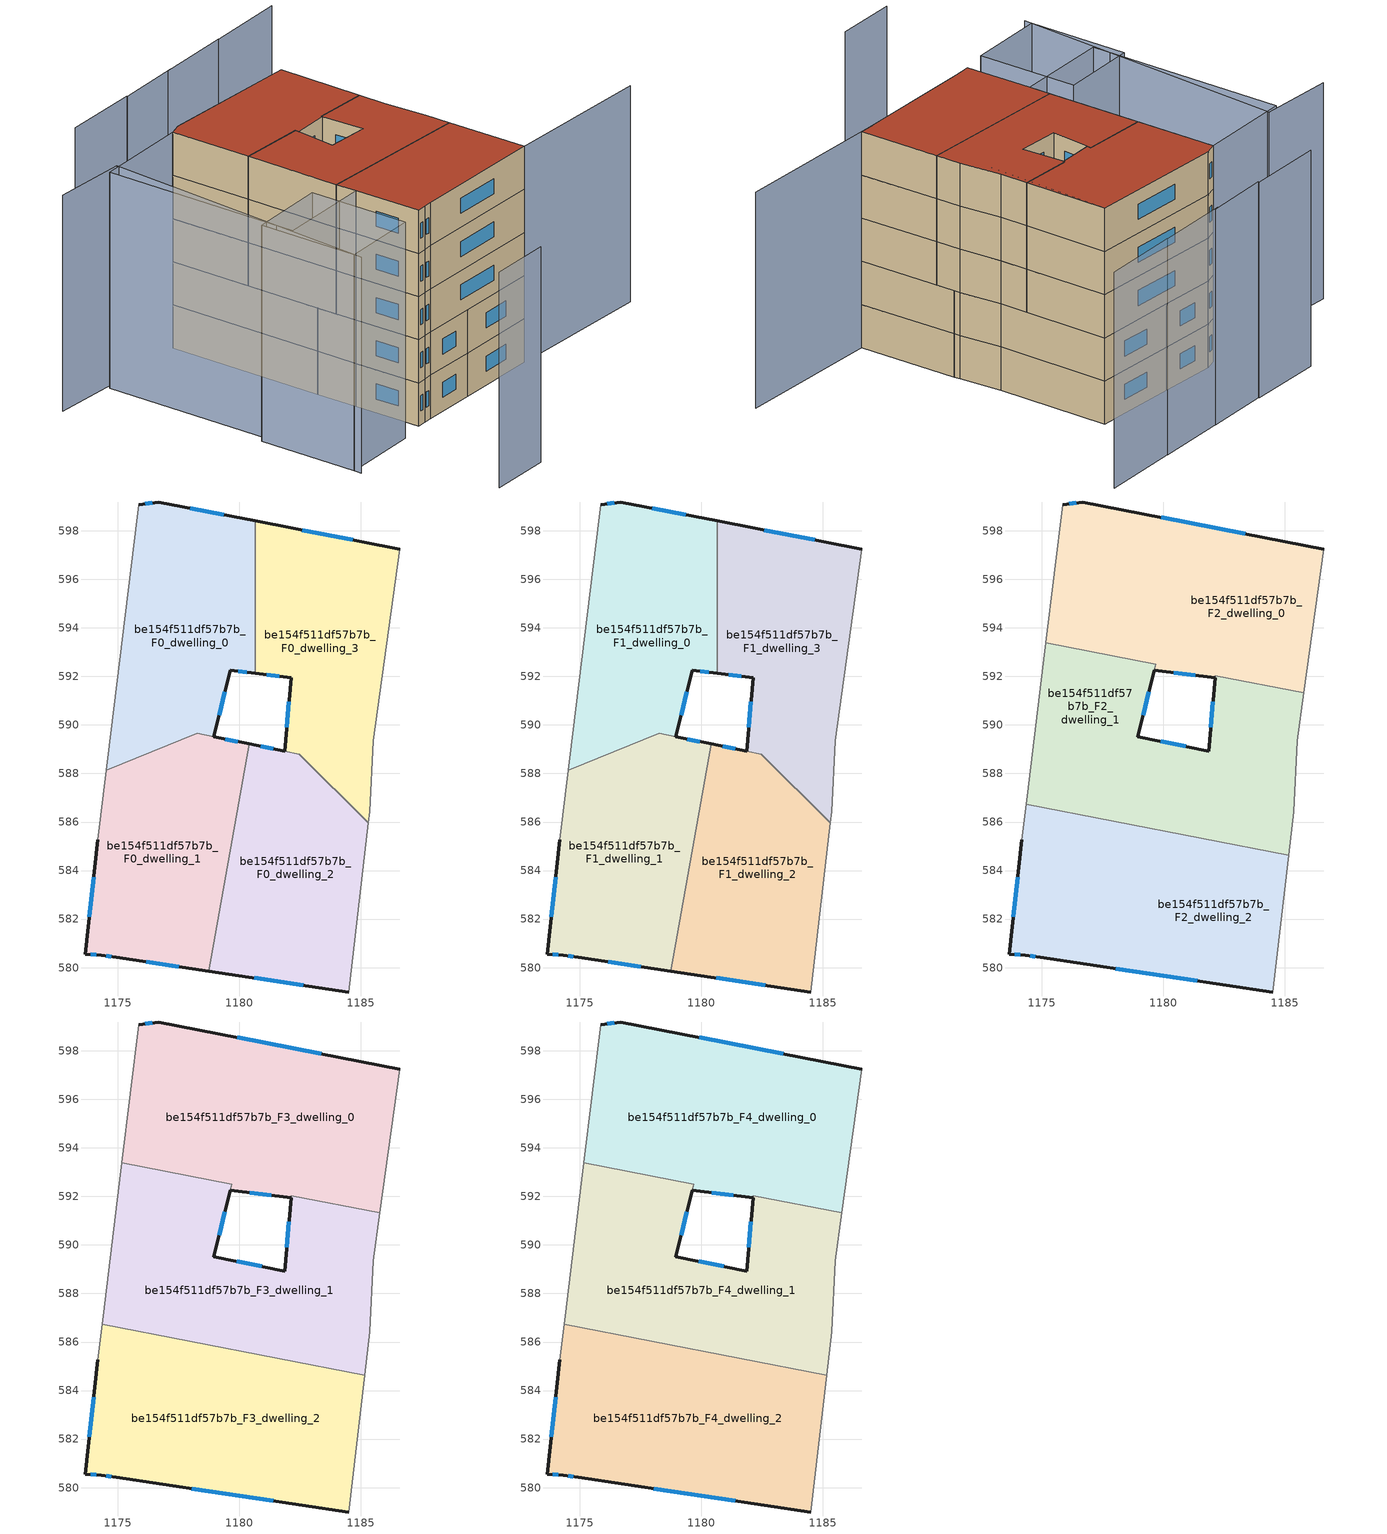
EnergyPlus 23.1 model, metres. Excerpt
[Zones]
be154f511df57b7b_F0_dwelling_0
 floor ground (EU_floor_Construction): 1180.65,598.41 1180.65,592.12 1179.63,592.25 1178.95,589.51 1178.28,589.65 1174.53,588.13 1175.86,599.08 1176.69,599.18 z0
 wall outside (EU_wall_Construction): 1180.65,598.41 1176.69,599.18 1175.86,599.08 / 1178.95,589.51 1179.63,592.25 1180.65,592.12 z0:3
 wall adiabatic (EU_wall_Construction): 1175.86,599.08 1174.53,588.13 z0:3
 wall to be154f511df57b7b_F0_dwelling_3 (EU_wall_Construction): 1180.65,592.12 1180.65,598.41 z0:3
 wall to be154f511df57b7b_F0_dwelling_1 (EU_wall_Construction): 1174.53,588.13 1178.28,589.65 1178.95,589.51 z0:3
 window (EU_Window_Construction): 1176.42,599.15 1176.13,599.11 / 1179.36,598.66 1177.98,598.93 / 1179.96,592.21 1180.32,592.17 / 1179.17,590.41 1179.41,591.36 z0.98:2.02
be154f511df57b7b_F0_dwelling_1
 floor ground (EU_floor_Construction): 1180.41,589.22 1178.74,579.86 1174.94,580.43 1174.32,580.51 1173.66,580.56 1174.18,585.26 1174.53,588.13 1178.28,589.65 z0
 wall outside (EU_wall_Construction): 1180.41,589.22 1178.95,589.51 / 1174.18,585.26 1173.66,580.56 1174.32,580.51 1174.94,580.43 1178.74,579.86 z0:3
 wall adiabatic (EU_wall_Construction): 1174.53,588.13 1174.18,585.26 z0:3
 wall to be154f511df57b7b_F0_dwelling_2 (EU_wall_Construction): 1178.74,579.86 1180.41,589.22 z0:3
 window (EU_Window_Construction): 1179.93,589.32 1179.43,589.42 / 1176.17,580.24 1177.5,580.04 / 1174.52,580.48 1174.74,580.45 / 1173.87,580.54 1174.1,580.52 / 1174.01,583.73 1173.83,582.09 z0.98:2.02
be154f511df57b7b_F0_dwelling_2
 floor ground (EU_floor_Construction): 1182.48,588.8 1185.33,585.96 1184.52,579 1178.74,579.86 1180.41,589.22 z0
 wall outside (EU_wall_Construction): 1178.74,579.86 1184.52,579 / 1181.87,588.92 1180.41,589.22 z0:3
 wall adiabatic (EU_wall_Construction): 1184.52,579 1185.33,585.96 z0:3
 wall to be154f511df57b7b_F0_dwelling_3 (EU_wall_Construction): 1185.33,585.96 1182.48,588.8 1181.87,588.92 z0:3
 window (EU_Window_Construction): 1180.62,579.58 1182.64,579.28 / 1181.39,589.02 1180.88,589.12 z0.98:2.02
be154f511df57b7b_F0_dwelling_3
 floor ground (EU_floor_Construction): 1186.61,597.25 1185.53,589.34 1185.38,586.42 1185.33,585.96 1182.48,588.8 1181.87,588.92 1182.14,591.93 1180.65,592.12 1180.65,598.41 z0
 wall outside (EU_wall_Construction): 1180.65,592.12 1182.14,591.93 1181.87,588.92 / 1186.61,597.25 1180.65,598.41 z0:3
 wall adiabatic (EU_wall_Construction): 1185.33,585.96 1185.38,586.42 1185.53,589.34 1186.61,597.25 z0:3
 window (EU_Window_Construction): 1181.14,592.06 1181.66,592 / 1184.67,597.62 1182.59,598.03 / 1182.05,590.96 1181.96,589.9 z0.98:2.02
be154f511df57b7b_F1_dwelling_0
 floor to be154f511df57b7b_F0_dwelling_0 (EU_floor_Construction): 1180.65,598.41 1180.65,592.12 1179.63,592.25 1178.95,589.51 1178.28,589.65 1174.53,588.13 1175.86,599.08 1176.69,599.18 z3
 wall outside (EU_wall_Construction): 1180.65,598.41 1176.69,599.18 1175.86,599.08 / 1178.95,589.51 1179.63,592.25 1180.65,592.12 z3:6
 wall adiabatic (EU_wall_Construction): 1175.86,599.08 1174.53,588.13 z3:6
 wall to be154f511df57b7b_F1_dwelling_3 (EU_wall_Construction): 1180.65,592.12 1180.65,598.41 z3:6
 wall to be154f511df57b7b_F1_dwelling_1 (EU_wall_Construction): 1174.53,588.13 1178.28,589.65 1178.95,589.51 z3:6
 window (EU_Window_Construction): 1176.42,599.15 1176.13,599.11 / 1179.36,598.66 1177.98,598.93 / 1179.96,592.21 1180.32,592.17 / 1179.17,590.41 1179.41,591.36 z3.98:5.02
be154f511df57b7b_F1_dwelling_1
 floor to be154f511df57b7b_F0_dwelling_1 (EU_floor_Construction): 1180.41,589.22 1178.74,579.86 1174.94,580.43 1174.32,580.51 1173.66,580.56 1174.18,585.26 1174.53,588.13 1178.28,589.65 z3
 wall outside (EU_wall_Construction): 1180.41,589.22 1178.95,589.51 / 1174.18,585.26 1173.66,580.56 1174.32,580.51 1174.94,580.43 1178.74,579.86 z3:6
 wall adiabatic (EU_wall_Construction): 1174.53,588.13 1174.18,585.26 z3:6
 wall to be154f511df57b7b_F1_dwelling_2 (EU_wall_Construction): 1178.74,579.86 1180.41,589.22 z3:6
 window (EU_Window_Construction): 1179.93,589.32 1179.43,589.42 / 1176.17,580.24 1177.5,580.04 / 1174.52,580.48 1174.74,580.45 / 1173.87,580.54 1174.1,580.52 / 1174.01,583.73 1173.83,582.09 z3.98:5.02
be154f511df57b7b_F1_dwelling_2
 floor to be154f511df57b7b_F0_dwelling_2 (EU_floor_Construction): 1182.48,588.8 1185.33,585.96 1184.52,579 1178.74,579.86 1180.41,589.22 z3
 wall outside (EU_wall_Construction): 1178.74,579.86 1184.52,579 / 1181.87,588.92 1180.41,589.22 z3:6
 wall adiabatic (EU_wall_Construction): 1184.52,579 1185.33,585.96 z3:6
 wall to be154f511df57b7b_F1_dwelling_3 (EU_wall_Construction): 1185.33,585.96 1182.48,588.8 1181.87,588.92 z3:6
 window (EU_Window_Construction): 1180.62,579.58 1182.64,579.28 / 1181.39,589.02 1180.88,589.12 z3.98:5.02
be154f511df57b7b_F1_dwelling_3
 floor to be154f511df57b7b_F0_dwelling_3 (EU_floor_Construction): 1186.61,597.25 1185.53,589.34 1185.38,586.42 1185.33,585.96 1182.48,588.8 1181.87,588.92 1182.14,591.93 1180.65,592.12 1180.65,598.41 z3
 wall outside (EU_wall_Construction): 1180.65,592.12 1182.14,591.93 1181.87,588.92 / 1186.61,597.25 1180.65,598.41 z3:6
 wall adiabatic (EU_wall_Construction): 1185.33,585.96 1185.38,586.42 1185.53,589.34 1186.61,597.25 z3:6
 window (EU_Window_Construction): 1181.14,592.06 1181.66,592 / 1184.67,597.62 1182.59,598.03 / 1182.05,590.96 1181.96,589.9 z3.98:5.02
be154f511df57b7b_F2_dwelling_0
 floor to be154f511df57b7b_F1_dwelling_0 (EU_floor_Construction): 1180.65,598.41 1180.65,592.12 1179.63,592.25 1179.69,592.51 1175.17,593.39 1175.86,599.08 1176.69,599.18 z6
 floor to be154f511df57b7b_F1_dwelling_3 (EU_floor_Construction): 1186.61,597.25 1185.8,591.32 1182.15,592.03 1182.14,591.93 1180.65,592.12 1180.65,598.41 z6
 wall outside (EU_wall_Construction): 1186.61,597.25 1176.69,599.18 1175.86,599.08 / 1179.63,592.25 1182.14,591.93 z6:9
 wall adiabatic (EU_wall_Construction): 1175.86,599.08 1175.17,593.39 / 1185.8,591.32 1186.61,597.25 z6:9
 wall to be154f511df57b7b_F2_dwelling_1 (EU_wall_Construction): 1182.14,591.93 1182.15,592.03 1185.8,591.32 / 1175.17,593.39 1179.69,592.51 1179.63,592.25 z6:9
 window (EU_Window_Construction): 1176.42,599.15 1176.13,599.11 / 1183.38,597.88 1179.92,598.55 / 1180.44,592.15 1181.32,592.04 z6.98:8.02
be154f511df57b7b_F2_dwelling_1
 floor to be154f511df57b7b_F1_dwelling_0 (EU_floor_Construction): 1179.69,592.51 1179.63,592.25 1178.95,589.51 1178.28,589.65 1174.53,588.13 1175.17,593.39 z6
 floor to be154f511df57b7b_F1_dwelling_1 (EU_floor_Construction): 1180.41,589.22 1179.78,585.68 1174.36,586.73 1174.53,588.13 1178.28,589.65 z6
 floor to be154f511df57b7b_F1_dwelling_3 (EU_floor_Construction): 1185.8,591.32 1185.53,589.34 1185.38,586.42 1185.33,585.96 1182.48,588.8 1181.87,588.92 1182.14,591.93 1182.15,592.03 z6
 floor to be154f511df57b7b_F1_dwelling_2 (EU_floor_Construction): 1182.48,588.8 1185.33,585.96 1185.17,584.62 1179.78,585.68 1180.41,589.22 z6
 wall outside (EU_wall_Construction): 1182.14,591.93 1181.87,588.92 1178.95,589.51 1179.63,592.25 z6:9
 wall adiabatic (EU_wall_Construction): 1185.17,584.62 1185.38,586.42 1185.53,589.34 1185.8,591.32 / 1175.17,593.39 1174.36,586.73 z6:9
 wall to be154f511df57b7b_F2_dwelling_2 (EU_wall_Construction): 1174.36,586.73 1185.17,584.62 z6:9
 window (EU_Window_Construction): 1180.92,589.12 1179.9,589.32 / 1182.05,590.96 1181.96,589.9 / 1179.17,590.41 1179.41,591.36 z6.98:8.02
be154f511df57b7b_F2_dwelling_2
 floor to be154f511df57b7b_F1_dwelling_1 (EU_floor_Construction): 1179.78,585.68 1178.74,579.86 1174.94,580.43 1174.32,580.51 1173.66,580.56 1174.18,585.26 1174.36,586.73 z6
 floor to be154f511df57b7b_F1_dwelling_2 (EU_floor_Construction): 1185.17,584.62 1184.52,579 1178.74,579.86 1179.78,585.68 z6
 wall outside (EU_wall_Construction): 1174.18,585.26 1173.66,580.56 1174.32,580.51 1174.94,580.43 1184.52,579 z6:9
 wall adiabatic (EU_wall_Construction): 1174.36,586.73 1174.18,585.26 / 1184.52,579 1185.17,584.62 z6:9
 window (EU_Window_Construction): 1174.01,583.73 1173.83,582.09 / 1178.05,579.96 1181.4,579.46 / 1174.52,580.48 1174.74,580.45 / 1173.87,580.54 1174.1,580.52 z6.98:8.02
be154f511df57b7b_F3_dwelling_0
 floor to be154f511df57b7b_F2_dwelling_0 (EU_floor_Construction): 1186.61,597.25 1185.8,591.32 1182.15,592.03 1182.14,591.93 1179.63,592.25 1179.69,592.51 1175.17,593.39 1175.86,599.08 1176.69,599.18 z9
 wall outside (EU_wall_Construction): 1186.61,597.25 1176.69,599.18 1175.86,599.08 / 1179.63,592.25 1182.14,591.93 z9:12
 wall adiabatic (EU_wall_Construction): 1175.86,599.08 1175.17,593.39 / 1185.8,591.32 1186.61,597.25 z9:12
 wall to be154f511df57b7b_F3_dwelling_1 (EU_wall_Construction): 1182.14,591.93 1182.15,592.03 1185.8,591.32 / 1175.17,593.39 1179.69,592.51 1179.63,592.25 z9:12
 window (EU_Window_Construction): 1176.42,599.15 1176.13,599.11 / 1183.38,597.88 1179.92,598.55 / 1180.44,592.15 1181.32,592.04 z9.98:11.02
be154f511df57b7b_F3_dwelling_1
 floor to be154f511df57b7b_F2_dwelling_1 (EU_floor_Construction): 1185.8,591.32 1185.53,589.34 1185.38,586.42 1185.17,584.62 1174.36,586.73 1175.17,593.39 1179.69,592.51 1179.63,592.25 1178.95,589.51 1181.87,588.92 1182.14,591.93 1182.15,592.03 z9
 wall outside (EU_wall_Construction): 1182.14,591.93 1181.87,588.92 1178.95,589.51 1179.63,592.25 z9:12
 wall adiabatic (EU_wall_Construction): 1185.17,584.62 1185.38,586.42 1185.53,589.34 1185.8,591.32 / 1175.17,593.39 1174.36,586.73 z9:12
 wall to be154f511df57b7b_F3_dwelling_2 (EU_wall_Construction): 1174.36,586.73 1185.17,584.62 z9:12
 window (EU_Window_Construction): 1180.92,589.12 1179.9,589.32 / 1182.05,590.96 1181.96,589.9 / 1179.17,590.41 1179.41,591.36 z9.98:11.02
be154f511df57b7b_F3_dwelling_2
 floor to be154f511df57b7b_F2_dwelling_2 (EU_floor_Construction): 1185.17,584.62 1184.52,579 1174.94,580.43 1174.32,580.51 1173.66,580.56 1174.18,585.26 1174.36,586.73 z9
 wall outside (EU_wall_Construction): 1174.18,585.26 1173.66,580.56 1174.32,580.51 1174.94,580.43 1184.52,579 z9:12
 wall adiabatic (EU_wall_Construction): 1174.36,586.73 1174.18,585.26 / 1184.52,579 1185.17,584.62 z9:12
 window (EU_Window_Construction): 1174.01,583.73 1173.83,582.09 / 1178.05,579.96 1181.4,579.46 / 1174.52,580.48 1174.74,580.45 / 1173.87,580.54 1174.1,580.52 z9.98:11.02
be154f511df57b7b_F4_dwelling_0
 floor to be154f511df57b7b_F3_dwelling_0 (EU_floor_Construction): 1186.61,597.25 1185.8,591.32 1182.15,592.03 1182.14,591.93 1179.63,592.25 1179.69,592.51 1175.17,593.39 1175.86,599.08 1176.69,599.18 z12
 wall outside (EU_wall_Construction): 1186.61,597.25 1176.69,599.18 1175.86,599.08 / 1179.63,592.25 1182.14,591.93 z12:15
 wall adiabatic (EU_wall_Construction): 1175.86,599.08 1175.17,593.39 / 1185.8,591.32 1186.61,597.25 z12:15
 wall to be154f511df57b7b_F4_dwelling_1 (EU_wall_Construction): 1182.14,591.93 1182.15,592.03 1185.8,591.32 / 1175.17,593.39 1179.69,592.51 1179.63,592.25 z12:15
 window (EU_Window_Construction): 1176.42,599.15 1176.13,599.11 / 1183.38,597.88 1179.92,598.55 / 1180.44,592.15 1181.32,592.04 z12.98:14.02
 roof outside (EU_roof_Construction): 1185.8,591.32 1186.61,597.25 1176.69,599.18 1175.86,599.08 1175.17,593.39 1179.69,592.51 1179.63,592.25 1182.14,591.93 1182.15,592.03 z15
be154f511df57b7b_F4_dwelling_1
 floor to be154f511df57b7b_F3_dwelling_1 (EU_floor_Construction): 1185.8,591.32 1185.53,589.34 1185.38,586.42 1185.17,584.62 1174.36,586.73 1175.17,593.39 1179.69,592.51 1179.63,592.25 1178.95,589.51 1181.87,588.92 1182.14,591.93 1182.15,592.03 z12
 wall outside (EU_wall_Construction): 1182.14,591.93 1181.87,588.92 1178.95,589.51 1179.63,592.25 z12:15
 wall adiabatic (EU_wall_Construction): 1185.17,584.62 1185.38,586.42 1185.53,589.34 1185.8,591.32 / 1175.17,593.39 1174.36,586.73 z12:15
 wall to be154f511df57b7b_F4_dwelling_2 (EU_wall_Construction): 1174.36,586.73 1185.17,584.62 z12:15
 window (EU_Window_Construction): 1180.92,589.12 1179.9,589.32 / 1182.05,590.96 1181.96,589.9 / 1179.17,590.41 1179.41,591.36 z12.98:14.02
 roof outside (EU_roof_Construction): 1185.17,584.62 1185.38,586.42 1185.53,589.34 1185.8,591.32 1182.15,592.03 1182.14,591.93 1181.87,588.92 1178.95,589.51 1179.69,592.51 1175.17,593.39 1174.36,586.73 z15
be154f511df57b7b_F4_dwelling_2
 floor to be154f511df57b7b_F3_dwelling_2 (EU_floor_Construction): 1185.17,584.62 1184.52,579 1174.94,580.43 1174.32,580.51 1173.66,580.56 1174.18,585.26 1174.36,586.73 z12
 wall outside (EU_wall_Construction): 1174.18,585.26 1173.66,580.56 1174.32,580.51 1174.94,580.43 1184.52,579 z12:15
 wall adiabatic (EU_wall_Construction): 1174.36,586.73 1174.18,585.26 / 1184.52,579 1185.17,584.62 z12:15
 window (EU_Window_Construction): 1174.01,583.73 1173.83,582.09 / 1178.05,579.96 1181.4,579.46 / 1174.52,580.48 1174.74,580.45 / 1173.87,580.54 1174.1,580.52 z12.98:14.02
 roof outside (EU_roof_Construction): 1184.52,579 1185.17,584.62 1174.36,586.73 1174.18,585.26 1173.66,580.56 1174.32,580.51 1174.94,580.43 z15
shading: 1168.59,572.14 1172.89,571.55 / 1194.93,577.15 1183.42,579.19 / 1183.42,579.19 1186.61,597.25 / 1164.98,600.96 1170.14,599.92 / 1170.14,599.92 1166.28,580.63 / 1194.01,601.91 1188.41,602.62 / 1188.42,602.67 1183.14,603.33 / 1183.4,603.34 1178.84,603.86 / 1178.85,603.96 1173.49,604.69 / 1172.63,587.5 1171.8,580.52 / 1171.8,580.52 1166.39,581.16 / 1166.39,581.16 1167.22,588.14 / 1167.22,588.14 1172.63,587.5 / 1175.86,599.08 1174.18,585.26 / 1174.18,585.26 1167.47,586.07 / 1167.47,586.07 1169.15,599.89 / 1169.15,599.89 1175.86,599.08 z0:15
[Building]
EU S2 Campaign: North Axis=0; Terrain=City; Solar Distribution=FullExterior
[Site:Location]
Bologna: Latitude=44.5; Longitude=11.25; Time Zone=1; Elevation=37
[SizingPeriod:WeatherFileDays]
AnnualSizingPeriod: Begin Month=1; Begin Day of Month=1; End Month=12; End Day of Month=31; Day of Week for Start Day=Monday; Use Weather File Daylight Saving Period=No; Use Weather File Rain and Snow Indicators=No
[MATERIAL]
EU_InternalMass_Material: Roughness=MediumRough; Thickness=0.1; Conductivity=1; Density=1800; Specific Heat=900; Thermal Absorptance=0.9; Solar Absorptance=0.7; Visible Absorptance=0.7
[MATERIAL:NOMASS] Roughness=MediumRough; Thermal Absorptance=0.9; Solar Absorptance=0.7; Visible Absorptance=0.7
Name | Thermal Resistance
EU_wall_NoMass | 0.905828
EU_roof_NoMass | 0.37593
EU_floor_NoMass | 0.67114
[WINDOWMATERIAL:SIMPLEGLAZINGSYSTEM]
EU_Window_SimpleGlazing: UFactor=4.52486; Solar Heat Gain Coefficient=0.85; Visible Transmittance=0.85
[CONSTRUCTION]
EU_wall_Construction: EU_wall_NoMass
EU_roof_Construction: EU_roof_NoMass
EU_floor_Construction: EU_floor_NoMass
EU_Window_Construction: EU_Window_SimpleGlazing
EU_InternalMass_Construction: EU_InternalMass_Material
[ZONE] Type=1; Multiplier=1; Ceiling Height=autocalculate; Floor Area=autocalculate; Part of Total Floor Area=Yes
Name | Volume
be154f511df57b7b_F0_dwelling_0 | 146.553
be154f511df57b7b_F1_dwelling_0 | 146.552
be154f511df57b7b_F2_dwelling_0 | 196.078
be154f511df57b7b_F3_dwelling_0; be154f511df57b7b_F4_dwelling_0 | 196.077
be154f511df57b7b_F0_dwelling_1 | 145.59
be154f511df57b7b_F1_dwelling_1 | 145.589
be154f511df57b7b_F2_dwelling_1 | 193.435
be154f511df57b7b_F3_dwelling_1; be154f511df57b7b_F4_dwelling_1 | 193.438
be154f511df57b7b_F0_dwelling_2; be154f511df57b7b_F1_dwelling_2 | 145.671
be154f511df57b7b_F2_dwelling_2 | 194.767
be154f511df57b7b_F3_dwelling_2; be154f511df57b7b_F4_dwelling_2 | 194.768
be154f511df57b7b_F0_dwelling_3; be154f511df57b7b_F1_dwelling_3 | 146.495
[INTERNALMASS] Construction=EU_InternalMass_Construction
Name | Zone or ZoneList | Surface Area
be154f511df57b7b_F0_dwelling_0_EU_InternalMass | be154f511df57b7b_F0_dwelling_0 | 48.8515
be154f511df57b7b_F0_dwelling_1_EU_InternalMass | be154f511df57b7b_F0_dwelling_1 | 48.5299
be154f511df57b7b_F0_dwelling_2_EU_InternalMass | be154f511df57b7b_F0_dwelling_2 | 48.5573
be154f511df57b7b_F0_dwelling_3_EU_InternalMass | be154f511df57b7b_F0_dwelling_3 | 48.8309
be154f511df57b7b_F1_dwelling_0_EU_InternalMass | be154f511df57b7b_F1_dwelling_0 | 48.8515
be154f511df57b7b_F1_dwelling_1_EU_InternalMass | be154f511df57b7b_F1_dwelling_1 | 48.5299
be154f511df57b7b_F1_dwelling_2_EU_InternalMass | be154f511df57b7b_F1_dwelling_2 | 48.5573
be154f511df57b7b_F1_dwelling_3_EU_InternalMass | be154f511df57b7b_F1_dwelling_3 | 48.8309
be154f511df57b7b_F2_dwelling_0_EU_InternalMass | be154f511df57b7b_F2_dwelling_0 | 65.359
be154f511df57b7b_F2_dwelling_1_EU_InternalMass | be154f511df57b7b_F2_dwelling_1 | 64.4795
be154f511df57b7b_F2_dwelling_2_EU_InternalMass | be154f511df57b7b_F2_dwelling_2 | 64.9226
be154f511df57b7b_F3_dwelling_0_EU_InternalMass | be154f511df57b7b_F3_dwelling_0 | 65.359
be154f511df57b7b_F3_dwelling_1_EU_InternalMass | be154f511df57b7b_F3_dwelling_1 | 64.4795
be154f511df57b7b_F3_dwelling_2_EU_InternalMass | be154f511df57b7b_F3_dwelling_2 | 64.9226
be154f511df57b7b_F4_dwelling_0_EU_InternalMass | be154f511df57b7b_F4_dwelling_0 | 65.359
be154f511df57b7b_F4_dwelling_1_EU_InternalMass | be154f511df57b7b_F4_dwelling_1 | 64.4795
be154f511df57b7b_F4_dwelling_2_EU_InternalMass | be154f511df57b7b_F4_dwelling_2 | 64.9226
[OTHEREQUIPMENT] Fuel Type=Electricity; Design Level Calculation Method=Watts/Area; Power per Zone Floor Area=1; Fraction Latent=0; Fraction Radiant=0; Fraction Lost=0; Carbon Dioxide Generation Rate=0; EndUse Subcategory=EU_Step8_InternalGains
Name | Zone or ZoneList or Space or SpaceList | Schedule
EU_Step8_InternalGain_be154f511df57b7b_F0_dwelling_0_f000 | be154f511df57b7b_F0_dwelling_0 | EU_Step8_GainSchedule_be154f511df57b7b_F0_dwelling_0_f000
EU_Step8_InternalGain_be154f511df57b7b_F0_dwelling_1_f000 | be154f511df57b7b_F0_dwelling_1 | EU_Step8_GainSchedule_be154f511df57b7b_F0_dwelling_1_f000
EU_Step8_InternalGain_be154f511df57b7b_F0_dwelling_2_f000 | be154f511df57b7b_F0_dwelling_2 | EU_Step8_GainSchedule_be154f511df57b7b_F0_dwelling_2_f000
EU_Step8_InternalGain_be154f511df57b7b_F0_dwelling_3_f000 | be154f511df57b7b_F0_dwelling_3 | EU_Step8_GainSchedule_be154f511df57b7b_F0_dwelling_3_f000
EU_Step8_InternalGain_be154f511df57b7b_F1_dwelling_0_f000 | be154f511df57b7b_F1_dwelling_0 | EU_Step8_GainSchedule_be154f511df57b7b_F1_dwelling_0_f000
EU_Step8_InternalGain_be154f511df57b7b_F1_dwelling_1_f000 | be154f511df57b7b_F1_dwelling_1 | EU_Step8_GainSchedule_be154f511df57b7b_F1_dwelling_1_f000
EU_Step8_InternalGain_be154f511df57b7b_F1_dwelling_2_f000 | be154f511df57b7b_F1_dwelling_2 | EU_Step8_GainSchedule_be154f511df57b7b_F1_dwelling_2_f000
EU_Step8_InternalGain_be154f511df57b7b_F1_dwelling_3_f000 | be154f511df57b7b_F1_dwelling_3 | EU_Step8_GainSchedule_be154f511df57b7b_F1_dwelling_3_f000
EU_Step8_InternalGain_be154f511df57b7b_F2_dwelling_0_f000 | be154f511df57b7b_F2_dwelling_0 | EU_Step8_GainSchedule_be154f511df57b7b_F2_dwelling_0_f000
EU_Step8_InternalGain_be154f511df57b7b_F2_dwelling_1_f000 | be154f511df57b7b_F2_dwelling_1 | EU_Step8_GainSchedule_be154f511df57b7b_F2_dwelling_1_f000
EU_Step8_InternalGain_be154f511df57b7b_F2_dwelling_2_f000 | be154f511df57b7b_F2_dwelling_2 | EU_Step8_GainSchedule_be154f511df57b7b_F2_dwelling_2_f000
EU_Step8_InternalGain_be154f511df57b7b_F3_dwelling_0_f000 | be154f511df57b7b_F3_dwelling_0 | EU_Step8_GainSchedule_be154f511df57b7b_F3_dwelling_0_f000
EU_Step8_InternalGain_be154f511df57b7b_F3_dwelling_1_f000 | be154f511df57b7b_F3_dwelling_1 | EU_Step8_GainSchedule_be154f511df57b7b_F3_dwelling_1_f000
EU_Step8_InternalGain_be154f511df57b7b_F3_dwelling_2_f000 | be154f511df57b7b_F3_dwelling_2 | EU_Step8_GainSchedule_be154f511df57b7b_F3_dwelling_2_f000
EU_Step8_InternalGain_be154f511df57b7b_F4_dwelling_0_f000 | be154f511df57b7b_F4_dwelling_0 | EU_Step8_GainSchedule_be154f511df57b7b_F4_dwelling_0_f000
EU_Step8_InternalGain_be154f511df57b7b_F4_dwelling_1_f000 | be154f511df57b7b_F4_dwelling_1 | EU_Step8_GainSchedule_be154f511df57b7b_F4_dwelling_1_f000
EU_Step8_InternalGain_be154f511df57b7b_F4_dwelling_2_f000 | be154f511df57b7b_F4_dwelling_2 | EU_Step8_GainSchedule_be154f511df57b7b_F4_dwelling_2_f000
[ZONEVENTILATION:DESIGNFLOWRATE] Schedule=EU_AlwaysOn; Design Flow Rate Calculation Method=AirChanges/Hour; Air Changes per Hour=0.73129; Ventilation Type=Natural; Fan Pressure Rise=0; Fan Total Efficiency=1; Constant Term Coefficient=1; Temperature Term Coefficient=0; Velocity Term Coefficient=0; Velocity Squared Term Coefficient=0; Minimum Indoor Temperature=-100; Maximum Indoor Temperature=100; Delta Temperature=-100; Minimum Outdoor Temperature=-100; Maximum Outdoor Temperature=100; Maximum Wind Speed=40
Name | Zone or ZoneList or Space or SpaceList
EU_ConstantAir_be154f511df57b7b_F0_dwelling_0 | be154f511df57b7b_F0_dwelling_0
EU_ConstantAir_be154f511df57b7b_F0_dwelling_1 | be154f511df57b7b_F0_dwelling_1
EU_ConstantAir_be154f511df57b7b_F0_dwelling_2 | be154f511df57b7b_F0_dwelling_2
EU_ConstantAir_be154f511df57b7b_F0_dwelling_3 | be154f511df57b7b_F0_dwelling_3
EU_ConstantAir_be154f511df57b7b_F1_dwelling_0 | be154f511df57b7b_F1_dwelling_0
EU_ConstantAir_be154f511df57b7b_F1_dwelling_1 | be154f511df57b7b_F1_dwelling_1
EU_ConstantAir_be154f511df57b7b_F1_dwelling_2 | be154f511df57b7b_F1_dwelling_2
EU_ConstantAir_be154f511df57b7b_F1_dwelling_3 | be154f511df57b7b_F1_dwelling_3
EU_ConstantAir_be154f511df57b7b_F2_dwelling_0 | be154f511df57b7b_F2_dwelling_0
EU_ConstantAir_be154f511df57b7b_F2_dwelling_1 | be154f511df57b7b_F2_dwelling_1
EU_ConstantAir_be154f511df57b7b_F2_dwelling_2 | be154f511df57b7b_F2_dwelling_2
EU_ConstantAir_be154f511df57b7b_F3_dwelling_0 | be154f511df57b7b_F3_dwelling_0
EU_ConstantAir_be154f511df57b7b_F3_dwelling_1 | be154f511df57b7b_F3_dwelling_1
EU_ConstantAir_be154f511df57b7b_F3_dwelling_2 | be154f511df57b7b_F3_dwelling_2
EU_ConstantAir_be154f511df57b7b_F4_dwelling_0 | be154f511df57b7b_F4_dwelling_0
EU_ConstantAir_be154f511df57b7b_F4_dwelling_1 | be154f511df57b7b_F4_dwelling_1
EU_ConstantAir_be154f511df57b7b_F4_dwelling_2 | be154f511df57b7b_F4_dwelling_2
[HVACTEMPLATE:THERMOSTAT] Constant Heating Setpoint=20; Constant Cooling Setpoint=50
EU_HeatOnly_be154f511df57b7b_F0_dwelling_0; EU_HeatOnly_be154f511df57b7b_F0_dwelling_1; EU_HeatOnly_be154f511df57b7b_F0_dwelling_2; EU_HeatOnly_be154f511df57b7b_F0_dwelling_3; EU_HeatOnly_be154f511df57b7b_F1_dwelling_0; EU_HeatOnly_be154f511df57b7b_F1_dwelling_1; EU_HeatOnly_be154f511df57b7b_F1_dwelling_2; EU_HeatOnly_be154f511df57b7b_F1_dwelling_3; EU_HeatOnly_be154f511df57b7b_F2_dwelling_0; EU_HeatOnly_be154f511df57b7b_F2_dwelling_1; EU_HeatOnly_be154f511df57b7b_F2_dwelling_2; EU_HeatOnly_be154f511df57b7b_F3_dwelling_0; EU_HeatOnly_be154f511df57b7b_F3_dwelling_1; EU_HeatOnly_be154f511df57b7b_F3_dwelling_2; EU_HeatOnly_be154f511df57b7b_F4_dwelling_0; EU_HeatOnly_be154f511df57b7b_F4_dwelling_1; EU_HeatOnly_be154f511df57b7b_F4_dwelling_2
[HVACTEMPLATE:ZONE:IDEALLOADSAIRSYSTEM] System Availability Schedule=EU_AlwaysOn; Maximum Heating Supply Air Temperature=50; Minimum Cooling Supply Air Temperature=13; Maximum Heating Supply Air Humidity Ratio=0.0156; Minimum Cooling Supply Air Humidity Ratio=0.0077; Heating Limit=NoLimit; Cooling Limit=NoLimit; Heating Availability Schedule=EU_AlwaysOn; Cooling Availability Schedule=EU_CoolingOff; Dehumidification Control Type=ConstantSensibleHeatRatio; Cooling Sensible Heat Ratio=0.7; Dehumidification Setpoint=60; Humidification Control Type=None; Humidification Setpoint=30; Outdoor Air Method=None; Outdoor Air Flow Rate per Person=0.00944; Outdoor Air Flow Rate per Zone Floor Area=0; Outdoor Air Flow Rate per Zone=0; Demand Controlled Ventilation Type=None; Outdoor Air Economizer Type=NoEconomizer; Heat Recovery Type=None; Sensible Heat Recovery Effectiveness=0.7; Latent Heat Recovery Effectiveness=0.65
Name | Template Thermostat
be154f511df57b7b_F0_dwelling_0 | EU_HeatOnly_be154f511df57b7b_F0_dwelling_0
be154f511df57b7b_F0_dwelling_1 | EU_HeatOnly_be154f511df57b7b_F0_dwelling_1
be154f511df57b7b_F0_dwelling_2 | EU_HeatOnly_be154f511df57b7b_F0_dwelling_2
be154f511df57b7b_F0_dwelling_3 | EU_HeatOnly_be154f511df57b7b_F0_dwelling_3
be154f511df57b7b_F1_dwelling_0 | EU_HeatOnly_be154f511df57b7b_F1_dwelling_0
be154f511df57b7b_F1_dwelling_1 | EU_HeatOnly_be154f511df57b7b_F1_dwelling_1
be154f511df57b7b_F1_dwelling_2 | EU_HeatOnly_be154f511df57b7b_F1_dwelling_2
be154f511df57b7b_F1_dwelling_3 | EU_HeatOnly_be154f511df57b7b_F1_dwelling_3
be154f511df57b7b_F2_dwelling_0 | EU_HeatOnly_be154f511df57b7b_F2_dwelling_0
be154f511df57b7b_F2_dwelling_1 | EU_HeatOnly_be154f511df57b7b_F2_dwelling_1
be154f511df57b7b_F2_dwelling_2 | EU_HeatOnly_be154f511df57b7b_F2_dwelling_2
be154f511df57b7b_F3_dwelling_0 | EU_HeatOnly_be154f511df57b7b_F3_dwelling_0
be154f511df57b7b_F3_dwelling_1 | EU_HeatOnly_be154f511df57b7b_F3_dwelling_1
be154f511df57b7b_F3_dwelling_2 | EU_HeatOnly_be154f511df57b7b_F3_dwelling_2
be154f511df57b7b_F4_dwelling_0 | EU_HeatOnly_be154f511df57b7b_F4_dwelling_0
be154f511df57b7b_F4_dwelling_1 | EU_HeatOnly_be154f511df57b7b_F4_dwelling_1
be154f511df57b7b_F4_dwelling_2 | EU_HeatOnly_be154f511df57b7b_F4_dwelling_2
[SIZING:ZONE] Zone Cooling Design Supply Air Temperature Input Method=SupplyAirTemperature; Zone Cooling Design Supply Air Temperature=13; Zone Heating Design Supply Air Temperature Input Method=SupplyAirTemperature; Zone Heating Design Supply Air Temperature=50; Zone Cooling Design Supply Air Humidity Ratio=0.008; Zone Heating Design Supply Air Humidity Ratio=0.008; Cooling Design Air Flow Method=DesignDay; Cooling Design Air Flow Rate=0; Cooling Minimum Air Flow per Zone Floor Area=0.000762; Cooling Minimum Air Flow=0; Cooling Minimum Air Flow Fraction=0.2; Heating Design Air Flow Method=DesignDay; Heating Design Air Flow Rate=0; Heating Maximum Air Flow per Zone Floor Area=0.002032; Heating Maximum Air Flow=0.141576; Heating Maximum Air Flow Fraction=0.3; Account for Dedicated Outdoor Air System=No; Dedicated Outdoor Air System Control Strategy=NeutralSupplyAir; Dedicated Outdoor Air Low Setpoint Temperature for Design=autosize; Dedicated Outdoor Air High Setpoint Temperature for Design=autosize; Zone Load Sizing Method=Sensible Load Only No Latent Load; Zone Latent Cooling Design Supply Air Humidity Ratio Input Method=HumidityRatioDifference; Zone Cooling Design Supply Air Humidity Ratio Difference=0.005; Zone Latent Heating Design Supply Air Humidity Ratio Input Method=HumidityRatioDifference; Zone Humidification Design Supply Air Humidity Ratio Difference=0.005
be154f511df57b7b_F0_dwelling_0; be154f511df57b7b_F0_dwelling_1; be154f511df57b7b_F0_dwelling_2; be154f511df57b7b_F0_dwelling_3; be154f511df57b7b_F1_dwelling_0; be154f511df57b7b_F1_dwelling_1; be154f511df57b7b_F1_dwelling_2; be154f511df57b7b_F1_dwelling_3; be154f511df57b7b_F2_dwelling_0; be154f511df57b7b_F2_dwelling_1; be154f511df57b7b_F2_dwelling_2; be154f511df57b7b_F3_dwelling_0; be154f511df57b7b_F3_dwelling_1; be154f511df57b7b_F3_dwelling_2; be154f511df57b7b_F4_dwelling_0; be154f511df57b7b_F4_dwelling_1; be154f511df57b7b_F4_dwelling_2
[SCHEDULE:CONSTANT]
Name | Hourly Value
EU_AlwaysOn | 1
EU_CoolingOff | 0
[SCHEDULE:FILE] Column Number=1; Rows to Skip at Top=0; Number of Hours of Data=8760; Column Separator=Comma; Interpolate to Timestep=No; Minutes per Item=60; Adjust Schedule for Daylight Savings=Yes
Name | File
EU_Step8_GainSchedule_be154f511df57b7b_F0_dwelling_0_f000 | ../../schedules/be154f511df57b7b/be154f511df57b7b_F0_dwelling_0_f000_gain.csv
EU_Step8_GainSchedule_be154f511df57b7b_F0_dwelling_1_f000 | ../../schedules/be154f511df57b7b/be154f511df57b7b_F0_dwelling_1_f000_gain.csv
EU_Step8_GainSchedule_be154f511df57b7b_F0_dwelling_2_f000 | ../../schedules/be154f511df57b7b/be154f511df57b7b_F0_dwelling_2_f000_gain.csv
EU_Step8_GainSchedule_be154f511df57b7b_F0_dwelling_3_f000 | ../../schedules/be154f511df57b7b/be154f511df57b7b_F0_dwelling_3_f000_gain.csv
EU_Step8_GainSchedule_be154f511df57b7b_F1_dwelling_0_f000 | ../../schedules/be154f511df57b7b/be154f511df57b7b_F1_dwelling_0_f000_gain.csv
EU_Step8_GainSchedule_be154f511df57b7b_F1_dwelling_1_f000 | ../../schedules/be154f511df57b7b/be154f511df57b7b_F1_dwelling_1_f000_gain.csv
EU_Step8_GainSchedule_be154f511df57b7b_F1_dwelling_2_f000 | ../../schedules/be154f511df57b7b/be154f511df57b7b_F1_dwelling_2_f000_gain.csv
EU_Step8_GainSchedule_be154f511df57b7b_F1_dwelling_3_f000 | ../../schedules/be154f511df57b7b/be154f511df57b7b_F1_dwelling_3_f000_gain.csv
EU_Step8_GainSchedule_be154f511df57b7b_F2_dwelling_0_f000 | ../../schedules/be154f511df57b7b/be154f511df57b7b_F2_dwelling_0_f000_gain.csv
EU_Step8_GainSchedule_be154f511df57b7b_F2_dwelling_1_f000 | ../../schedules/be154f511df57b7b/be154f511df57b7b_F2_dwelling_1_f000_gain.csv
EU_Step8_GainSchedule_be154f511df57b7b_F2_dwelling_2_f000 | ../../schedules/be154f511df57b7b/be154f511df57b7b_F2_dwelling_2_f000_gain.csv
EU_Step8_GainSchedule_be154f511df57b7b_F3_dwelling_0_f000 | ../../schedules/be154f511df57b7b/be154f511df57b7b_F3_dwelling_0_f000_gain.csv
EU_Step8_GainSchedule_be154f511df57b7b_F3_dwelling_1_f000 | ../../schedules/be154f511df57b7b/be154f511df57b7b_F3_dwelling_1_f000_gain.csv
EU_Step8_GainSchedule_be154f511df57b7b_F3_dwelling_2_f000 | ../../schedules/be154f511df57b7b/be154f511df57b7b_F3_dwelling_2_f000_gain.csv
EU_Step8_GainSchedule_be154f511df57b7b_F4_dwelling_0_f000 | ../../schedules/be154f511df57b7b/be154f511df57b7b_F4_dwelling_0_f000_gain.csv
EU_Step8_GainSchedule_be154f511df57b7b_F4_dwelling_1_f000 | ../../schedules/be154f511df57b7b/be154f511df57b7b_F4_dwelling_1_f000_gain.csv
EU_Step8_GainSchedule_be154f511df57b7b_F4_dwelling_2_f000 | ../../schedules/be154f511df57b7b/be154f511df57b7b_F4_dwelling_2_f000_gain.csv
